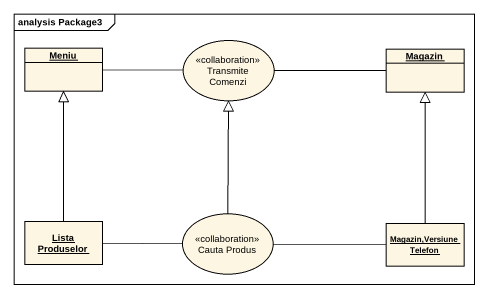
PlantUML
@startuml
mainframe analysis Package3
allowmixing
hide circle
hide empty members
usecase "Transmite Comenzi" as Transmite_Comenzi <<collaboration>>
object Meniu
object Magazin
object "Lista Produselor" as Lista_Produselor
usecase "Cauta Produs" as Cauta_Produs <<collaboration>>
object "Magazin,Versiune Telefon" as Magazin_Versiune_Telefon
Transmite_Comenzi -right- Magazin
Meniu -right- Transmite_Comenzi
Lista_Produselor -up-|> Meniu
Lista_Produselor -right- Cauta_Produs
Cauta_Produs -up-|> Transmite_Comenzi
Cauta_Produs -right- Magazin_Versiune_Telefon
Magazin_Versiune_Telefon -up-|> Magazin
@enduml
